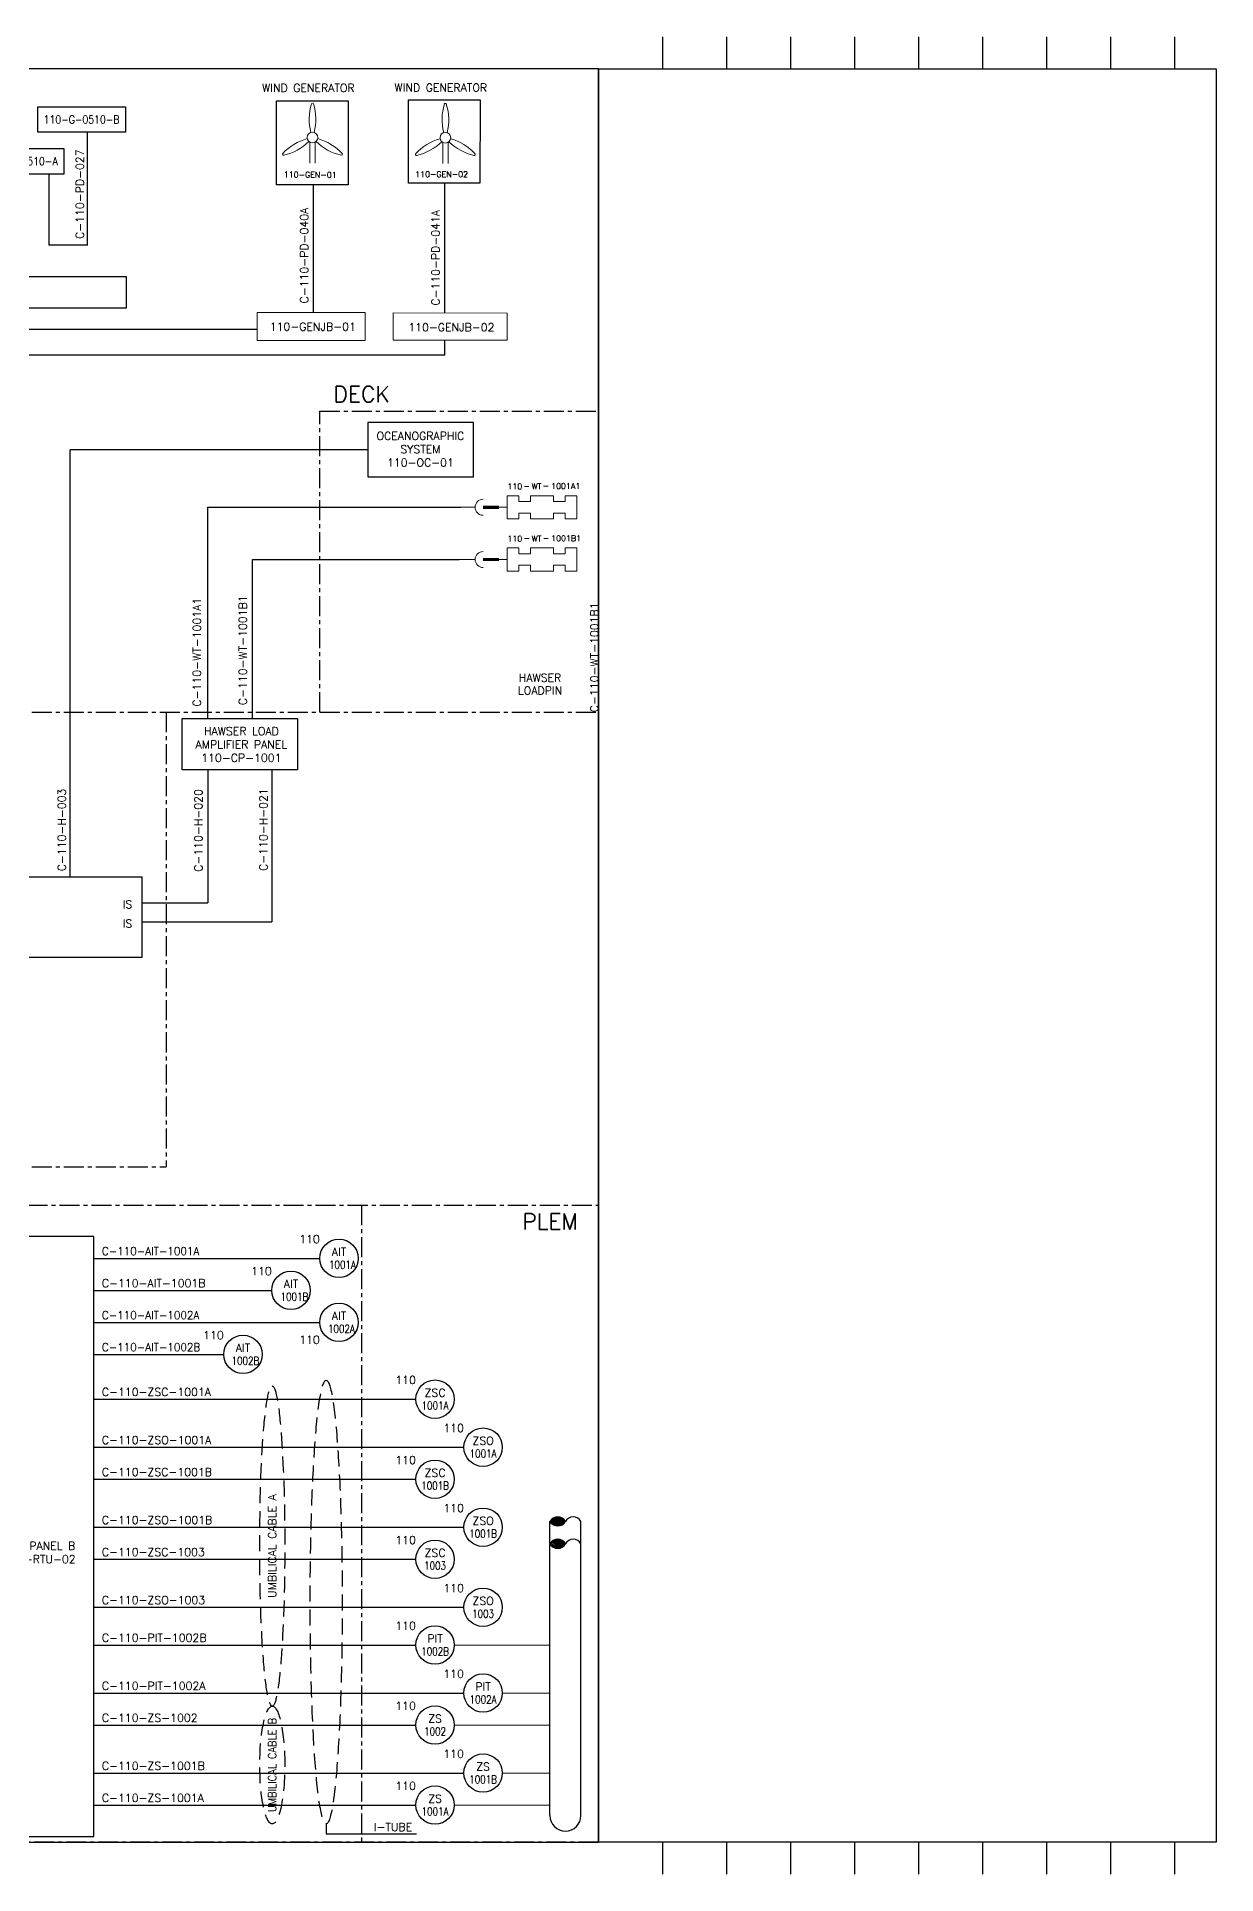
# Model space of a CAD drawing. Header units: millimetres. Extents: x -84 to 780, y -10 to 564.
# Drawn here: x 412 to 780, y -10 to 564 of the extents above; entities that cross this region are included whole.
import ezdxf
from ezdxf.enums import TextEntityAlignment as Align

# ---------------------------------------------------------------- set-up
doc = ezdxf.new("R2010")
doc.units = ezdxf.units.MM
doc.header["$LTSCALE"] = 10
doc.linetypes.add('CENTER', pattern=[2, 1.25, -0.25, 0.25, -0.25])
doc.linetypes.add('DASHED', pattern=[0.75, 0.5, -0.25])
for name, color, linetype in [('18', 4, 'Continuous'), ('18C', 4, 'CENTER'), ('25', 7, 'Continuous'), ('70', 1, 'Continuous'), ('Dim', 7, 'Continuous'), ('E18', 4, 'Continuous'), ('E35', 2, 'Continuous'), ('E70', 1, 'Continuous'), ('ET18', 2, 'Continuous'), ('Hatch', 4, 'Continuous'), ('T18', 2, 'Continuous'), ('T35', 2, 'Continuous')]:
    doc.layers.add(name, color=color, linetype=linetype)
doc.layers.add('35', color=2, linetype='Continuous', lineweight=9)
doc.layers.add('9', color=9, linetype='Continuous', lineweight=5)
doc.styles.add('iso18', font='Romans', dxfattribs={"height": 1.8})
doc.styles.add('iso18_1', font='romans.shx', dxfattribs={"height": 1.8})
doc.styles.add('iso25', font='Romans.shx', dxfattribs={"height": 5})
doc.styles.add('iso25_1', font='romans.shx', dxfattribs={"height": 2.5})
doc.styles.add('iso35', font='Romans.shx', dxfattribs={"height": 7})
doc.styles.add('KADER35', font='ISO.SHX', dxfattribs={"height": 3.5})
doc.linetypes.add('BW_HYDRAULIC', pattern='A,0.4,0.1,[110,bw_extra.shx,S=0.1,R=0,X=-0.12,Y=0.1],0.1,0.4', length=1)

# ---------------------------------------------------------------- blocks, each defined once
blk = doc.blocks.new('LOCAL MOUNTED INSTRUMENT')
at = {"color": 2}
blk.add_circle((0, 0), 6, dxfattribs=at)
at = {"color": 2, "style": 'iso18'}
blk.add_attdef('SC', text='', height=2.5, dxfattribs=at).set_placement((-6, 6), align=Align.MIDDLE_RIGHT)
for tag, p in [('X', (6, 6)), ('Y', (6, -6))]:
    blk.add_attdef(tag, text='', height=2.5, dxfattribs=at).set_placement(p, align=Align.MIDDLE_LEFT)
for tag, p in [('IF', (0, 2)), ('TN', (0, -2))]:
    blk.add_attdef(tag, text='', height=2.5, dxfattribs=at).set_placement(p, align=Align.MIDDLE)
blk = doc.blocks.new('030305')
at = {"layer": '35'}
for points in [[(0, 0), (5, 0)], [(12.5, 0), (15, 0)]]:
    blk.add_lwpolyline(points, dxfattribs=at)
at = {"layer": '35', "const_width": 1}
blk.add_lwpolyline([(7.5, 0), (12.5, 0)], dxfattribs=at)
at = {"layer": '35'}
blk.add_arc((7.5, 0), 2.5, 90, 270, dxfattribs=at)
blk = doc.blocks.new('HAWSER LOAD')
at = {"layer": '35', "flags": 128}
blk.add_lwpolyline([(0, 3.63), (0, -3.63), (3.63, -3.63), (3.63, -1.81), (7.26, -1.81), (7.26, -3.63), (14.51, -3.63), (14.51, -1.81), (18.14, -1.81), (18.14, -3.63), (21.77, -3.63), (21.77, 3.63), (18.14, 3.63), (18.14, 1.81), (14.51, 1.81), (14.51, 3.63), (7.26, 3.63), (7.26, 1.81), (3.63, 1.81), (3.63, 3.63), (0, 3.63)], dxfattribs=at)
at = {"layer": '35'}
blk.add_blockref('030305', (-15, 0), dxfattribs=at)
at = {"layer": '35', "style": 'iso18_1'}
for p in [(5.13, 5.77), (11.1, 5.84)]:
    blk.add_text('-', height=1.8, dxfattribs=at).set_placement(p)
for tag, p in [('SC', (0.08, 5.62)), ('IF', (7.66, 5.62)), ('TN', (13.74, 5.72))]:
    blk.add_attdef(tag, p, '', height=1.8, dxfattribs=at)
blk = doc.blocks.new('Matrix')
for p, q in [((303.5, 282), (303.5, 277)), ((313.5, 282), (313.5, 277)), ((323.5, 282), (323.5, 277)), ((333.5, 282), (333.5, 277)), ((343.5, 282), (343.5, 277)), ((353.5, 282), (353.5, 277)), ((363.5, 282), (363.5, 277)), ((373.5, 282), (373.5, 277)), ((383.5, 282), (383.5, 277)), ((293.5, 277), (293.5, 0)), ((303.5, 0), (303.5, -5)), ((313.5, 0), (313.5, -5)), ((323.5, 0), (323.5, -5)), ((333.5, 0), (333.5, -5)), ((343.5, 0), (343.5, -5)), ((353.5, 0), (353.5, -5)), ((363.5, 0), (363.5, -5)), ((373.5, 0), (373.5, -5)), ((383.5, 0), (383.5, -5))]:
    blk.add_line(p, q)
for points in [[(0, 0), (293.5, 0), (293.5, 277), (0, 277)], [(293.5, 277), (390, 277), (390, 0), (293.5, 0)]]:
    blk.add_lwpolyline(points, close=True)
at = {"style": 'KADER35'}
blk.add_attdef('VWS', text='', height=30, rotation=90, dxfattribs=at).set_placement((-26.91, 8.92), align=Align.MIDDLE_LEFT)

msp = doc.modelspace()

# ---------------------------------------------------------------- hatches: boundary and pattern name
at = {"layer": 'Hatch', "linetype": 'BW_HYDRAULIC'}
h = msp.add_hatch(dxfattribs=at)
h.set_pattern_fill('ANSI31', color=256, scale=0.1, angle=270, style=0)
h.set_pattern_definition([(315, (119.13147, 529.95837), (0.2245064, 0.2245064), [])])
h.paths.add_polyline_path([(576.73, 100.22, 0.586642), (571.89, 100.22, 0.586642)])
h = msp.add_hatch(dxfattribs=at)
h.set_pattern_fill('ANSI31', color=256, scale=0.1, angle=270, style=0)
h.set_pattern_definition([(315, (119.13147, 522.95837), (0.2245064, 0.2245064), [])])
h.paths.add_polyline_path([(576.73, 93.22, 0.586642), (571.89, 93.22, 0.586642)])

# ---------------------------------------------------------------- linework, layer by layer
at = {"layer": '18', "linetype": 'Continuous'}
for p, q in [((427.32, 534.25), (427.32, 498.75)), ((415.32, 521.1), (415.32, 498.85)), ((427.32, 498.85), (415.32, 498.85))]:
    msp.add_line(p, q, dxfattribs=at)
at = {"layer": '18'}
for p, q in [((539, 464.5), (539, 469.23)), ((444.5, 293.5), (465, 293.5)), ((444.5, 287.5), (485, 287.5)), ((429.43, 182.4), (500, 182.4)), ((429.43, 172.4), (485, 172.4)), ((429.43, 162.4), (500, 162.4)), ((429.43, 152.4), (470, 152.4)), ((429.43, 138.4), (530, 138.4)), ((429.43, 123.4), (545, 123.4)), ((429.43, 113.4), (530, 113.4)), ((429.43, 98.4), (545, 98.4)), ((429.43, 88.4), (530, 88.4)), ((429.43, 73.4), (545, 73.4)), ((429.43, 61.61), (530, 61.61)), ((429.43, 46.61), (545, 46.61)), ((429.43, 36.61), (530, 36.61)), ((429.43, 21.61), (545, 21.61)), ((429.43, 11.61), (530, 11.61)), ((502, 5.72), (502, 2.5)), ((530.16, 2.5), (502, 2.5))]:
    msp.add_line(p, q, dxfattribs=at)
at = {"layer": '18C', "color": 3, "ltscale": 0.5}
for p, q in [((0, 353), (587, 353)), ((452, 353), (452, 211)), ((0, 211), (452, 211)), ((388.7, 199.01), (587, 199.01)), ((513, 199.01), (513, 0)), ((587, 0), (0, 0))]:
    msp.add_line(p, q, dxfattribs=at)
msp.add_lwpolyline([(500, 353), (500, 447), (587, 447), (587, 0)], dxfattribs=at)
at = {"layer": '35'}
for p, q in [((542, 61.61), (571.89, 61.61)), ((557, 46.61), (571.89, 46.61)), ((542, 36.61), (571.89, 36.61)), ((557, 21.61), (571.89, 21.61)), ((542, 11.61), (571.89, 11.61))]:
    msp.add_line(p, q, dxfattribs=at)
for points in [[(480.4, 469.12), (514.13, 469.12), (514.13, 477.82), (480.4, 477.82)], [(522.91, 469.23), (522.91, 469.23), (558.54, 469.23), (558.54, 477.7), (522.91, 477.74)]]:
    msp.add_lwpolyline(points, close=True, dxfattribs=at)
at = {"layer": '70'}
for points in [[(411.92, 542.15), (439.27, 542.15), (439.27, 534.15), (411.92, 534.15)], [(486.52, 543.94), (508.87, 543.94), (508.87, 517.71), (486.52, 517.71)], [(527.69, 544.28), (550.04, 544.28), (550.03, 518.26), (527.67, 518.26)], [(392.74, 529.1), (420.09, 529.1), (420.09, 521.1), (392.74, 521.1)], [(515, 426.5), (548, 426.5), (548, 443.5), (515, 443.5)], [(457, 351), (493, 351), (493, 335), (457, 335)], [(176, 276.5), (444.5, 276.5), (444.5, 301.5), (176, 301.5)], [(395.43, 1.76), (429.43, 1.76), (429.43, 189.26), (395.43, 189.26)]]:
    msp.add_lwpolyline(points, close=True, dxfattribs=at)
at = {"layer": '70', "color": 4, "linetype": 'DASHED'}
for centre, major_axis, ratio in [((502, 75.01), (0, 69.29), 0.072165), ((485.15, 92.51), (0, 50.01), 0.078113), ((485.15, 24.11), (0, 18.39), 0.212431)]:
    msp.add_ellipse(centre, major_axis=major_axis, ratio=ratio, dxfattribs=at)
at = {"layer": '9'}
for p, q in [((496.88, 524.48), (496.88, 531.07)), ((498.53, 524.48), (498.53, 531.07)), ((538.4, 524.42), (538.4, 531.01)), ((540.04, 524.42), (540.04, 531.01))]:
    msp.add_line(p, q, dxfattribs=at)
for centre in [(497.7, 532.52), (539.22, 532.46)]:
    msp.add_circle(centre, 1.67, dxfattribs=at)
for centre, radius, start, end in [((512.81, 538.22), 16.15, 162.55058, 194.77309), ((497.7, 542.91), 0.333, 8.43779, 172.11492), ((482.83, 538.22), 15.93, 345.03518, 17.72273), ((554.32, 538.16), 16.15, 162.55058, 194.77309), ((539.22, 542.86), 0.333, 8.43779, 172.11492), ((524.34, 538.16), 15.93, 345.03518, 17.72273), ((500.21, 516.79), 15.93, 105.03518, 137.72273), ((485.21, 542.75), 16.15, 282.55058, 314.77309), ((510.2, 542.75), 16.15, 225.22691, 257.44942), ((495.2, 516.79), 15.93, 42.27727, 74.96482), ((541.72, 516.73), 15.93, 105.03518, 137.72273), ((526.72, 542.69), 16.15, 282.55058, 314.77309), ((551.71, 542.69), 16.15, 225.22691, 257.44942), ((536.71, 516.73), 15.93, 42.27727, 74.96482), ((488.7, 527.32), 0.333, 128.43779, 292.11492), ((506.71, 527.32), 0.333, 247.88508, 51.56221), ((530.21, 527.26), 0.333, 128.43779, 292.11492), ((548.22, 527.26), 0.333, 247.88508, 51.56221)]:
    msp.add_arc(centre, radius, start, end, dxfattribs=at)
at = {"layer": 'Dim', "color": 4}
for p, q in [((498, 477.82), (498, 517.71)), ((539, 477.74), (539, 518.26)), ((480.47, 472.5), (103, 472.5)), ((539, 464.5), (111, 464.5))]:
    msp.add_line(p, q, dxfattribs=at)
at = {"layer": 'E18'}
for p, q in [((515, 435), (422, 435)), ((422, 301.5), (422, 435)), ((465, 417), (544, 417)), ((465, 351), (465, 417)), ((479, 400.72), (543.57, 400.72)), ((479, 351), (479, 400.72)), ((465, 335), (465, 293.5)), ((485, 335), (485, 287.5))]:
    msp.add_line(p, q, dxfattribs=at)
at = {"layer": 'E35'}
for p, q in [((571.89, 93.22), (571.89, 100.22)), ((581.57, 93.22), (581.57, 100.22)), ((571.89, 8.31), (571.89, 93.22)), ((581.57, 8.31), (581.57, 93.22))]:
    msp.add_line(p, q, dxfattribs=at)
for centre, radius, start, end in [((574.31, 98.87), 2.77, 29.20467, 150.79533), ((574.31, 101.57), 2.77, 209.20467, 330.79533), ((579.15, 98.87), 2.77, 29.20467, 150.79533), ((574.31, 91.87), 2.77, 29.20467, 150.79533), ((574.31, 94.57), 2.77, 209.20467, 330.79533), ((579.15, 91.87), 2.77, 29.20467, 150.79533), ((576.73, 8.31), 4.84, 180, 0)]:
    msp.add_arc(centre, radius, start, end, dxfattribs=at)
at = {"layer": 'E70', "linetype": 'Continuous'}
msp.add_lwpolyline([(282.13, 489.14), (439.51, 489.14), (439.51, 479.2), (282.13, 479.2)], close=True, dxfattribs=at)

# ---------------------------------------------------------------- block references
for p, values in [((558.51, 417.01), {'SC': '110', 'IF': 'WT', 'TN': '1001A1'}), ((558.52, 400.7), {'SC': '110', 'IF': 'WT', 'TN': '1001B1'})]:
    msp.add_blockref('HAWSER LOAD', p).add_auto_attribs(values)
at = {"layer": 'Defpoints', "xscale": 2, "yscale": 2, "zscale": 2}
msp.add_blockref('Matrix', (0, 0), dxfattribs=at)
at = {"layer": 'T18'}
ref = msp.add_blockref('LOCAL MOUNTED INSTRUMENT', (506, 182.4), dxfattribs=at)
ref.add_attrib('IF', 'AIT', dxfattribs={"layer": '0', "color": 2, "height": 2.5, "style": 'iso18'}).set_placement((506, 184.4), align=Align.MIDDLE)
ref.add_attrib('TN', '1001A     ', dxfattribs={"layer": '0', "color": 2, "height": 2.5, "style": 'iso18', "width": 0.8}).set_placement((510.5, 180.4), align=Align.MIDDLE)
ref.add_attrib('SC', '110', dxfattribs={"layer": '0', "color": 2, "height": 2.5, "style": 'iso18'}).set_placement((500, 188.4), align=Align.MIDDLE_RIGHT)
ref = msp.add_blockref('LOCAL MOUNTED INSTRUMENT', (491, 172.4), dxfattribs=at)
ref.add_attrib('IF', 'AIT', dxfattribs={"layer": '0', "color": 2, "height": 2.5, "style": 'iso18'}).set_placement((491, 174.4), align=Align.MIDDLE)
ref.add_attrib('TN', '1001B     ', dxfattribs={"layer": '0', "color": 2, "height": 2.5, "style": 'iso18', "width": 0.8}).set_placement((495.5, 170.4), align=Align.MIDDLE)
ref.add_attrib('SC', '110', dxfattribs={"layer": '0', "color": 2, "height": 2.5, "style": 'iso18'}).set_placement((485, 178.4), align=Align.MIDDLE_RIGHT)
ref = msp.add_blockref('LOCAL MOUNTED INSTRUMENT', (506, 162.4), dxfattribs=at)
ref.add_attrib('IF', 'AIT', dxfattribs={"layer": '0', "color": 2, "height": 2.5, "style": 'iso18'}).set_placement((506, 164.4), align=Align.MIDDLE)
ref.add_attrib('TN', '1002A    ', dxfattribs={"layer": '0', "color": 2, "height": 2.5, "style": 'iso18', "width": 0.8}).set_placement((509.5, 160.4), align=Align.MIDDLE)
ref.add_attrib('SC', '110', dxfattribs={"layer": '0', "color": 2, "height": 2.5, "style": 'iso18'}).set_placement((500, 156.96), align=Align.MIDDLE_RIGHT)
ref = msp.add_blockref('LOCAL MOUNTED INSTRUMENT', (476, 152.4), dxfattribs=at)
ref.add_attrib('IF', 'AIT', dxfattribs={"layer": '0', "color": 2, "height": 2.5, "style": 'iso18'}).set_placement((476, 154.4), align=Align.MIDDLE)
ref.add_attrib('TN', '1002B    ', dxfattribs={"layer": '0', "color": 2, "height": 2.5, "style": 'iso18', "width": 0.8}).set_placement((479.5, 150.4), align=Align.MIDDLE)
ref.add_attrib('SC', '110', dxfattribs={"layer": '0', "color": 2, "height": 2.5, "style": 'iso18'}).set_placement((470, 158.4), align=Align.MIDDLE_RIGHT)
ref = msp.add_blockref('LOCAL MOUNTED INSTRUMENT', (536, 138.4), dxfattribs=at)
ref.add_attrib('IF', 'ZSC', dxfattribs={"layer": '0', "color": 2, "height": 2.5, "style": 'iso18'}).set_placement((536, 140.4), align=Align.MIDDLE)
ref.add_attrib('TN', '1001A', dxfattribs={"layer": '0', "color": 2, "height": 2.5, "style": 'iso18', "width": 0.8}).set_placement((536, 136.4), align=Align.MIDDLE)
ref.add_attrib('SC', '110', dxfattribs={"layer": '0', "color": 2, "height": 2.5, "style": 'iso18'}).set_placement((530, 144.4), align=Align.MIDDLE_RIGHT)
ref = msp.add_blockref('LOCAL MOUNTED INSTRUMENT', (551, 123.4), dxfattribs=at)
ref.add_attrib('IF', 'ZSO', dxfattribs={"layer": '0', "color": 2, "height": 2.5, "style": 'iso18'}).set_placement((551, 125.4), align=Align.MIDDLE)
ref.add_attrib('TN', '1001A', dxfattribs={"layer": '0', "color": 2, "height": 2.5, "style": 'iso18', "width": 0.8}).set_placement((551, 121.4), align=Align.MIDDLE)
ref.add_attrib('SC', '110', dxfattribs={"layer": '0', "color": 2, "height": 2.5, "style": 'iso18'}).set_placement((545, 129.4), align=Align.MIDDLE_RIGHT)
ref = msp.add_blockref('LOCAL MOUNTED INSTRUMENT', (536, 113.4), dxfattribs=at)
ref.add_attrib('IF', 'ZSC', dxfattribs={"layer": '0', "color": 2, "height": 2.5, "style": 'iso18'}).set_placement((536, 115.4), align=Align.MIDDLE)
ref.add_attrib('TN', '1001B', dxfattribs={"layer": '0', "color": 2, "height": 2.5, "style": 'iso18', "width": 0.8}).set_placement((536, 111.4), align=Align.MIDDLE)
ref.add_attrib('SC', '110', dxfattribs={"layer": '0', "color": 2, "height": 2.5, "style": 'iso18'}).set_placement((530, 119.4), align=Align.MIDDLE_RIGHT)
ref = msp.add_blockref('LOCAL MOUNTED INSTRUMENT', (551, 98.4), dxfattribs=at)
ref.add_attrib('IF', 'ZSO', dxfattribs={"layer": '0', "color": 2, "height": 2.5, "style": 'iso18'}).set_placement((551, 100.4), align=Align.MIDDLE)
ref.add_attrib('TN', '1001B', dxfattribs={"layer": '0', "color": 2, "height": 2.5, "style": 'iso18', "width": 0.8}).set_placement((551, 96.4), align=Align.MIDDLE)
ref.add_attrib('SC', '110', dxfattribs={"layer": '0', "color": 2, "height": 2.5, "style": 'iso18'}).set_placement((545, 104.4), align=Align.MIDDLE_RIGHT)
ref = msp.add_blockref('LOCAL MOUNTED INSTRUMENT', (536, 88.4), dxfattribs=at)
ref.add_attrib('IF', 'ZSC', dxfattribs={"layer": '0', "color": 2, "height": 2.5, "style": 'iso18'}).set_placement((536, 90.4), align=Align.MIDDLE)
ref.add_attrib('TN', '1003', dxfattribs={"layer": '0', "color": 2, "height": 2.5, "style": 'iso18', "width": 0.8}).set_placement((536, 86.4), align=Align.MIDDLE)
ref.add_attrib('SC', '110', dxfattribs={"layer": '0', "color": 2, "height": 2.5, "style": 'iso18'}).set_placement((530, 94.4), align=Align.MIDDLE_RIGHT)
ref = msp.add_blockref('LOCAL MOUNTED INSTRUMENT', (551, 73.4), dxfattribs=at)
ref.add_attrib('IF', 'ZSO', dxfattribs={"layer": '0', "color": 2, "height": 2.5, "style": 'iso18'}).set_placement((551, 75.4), align=Align.MIDDLE)
ref.add_attrib('TN', '1003', dxfattribs={"layer": '0', "color": 2, "height": 2.5, "style": 'iso18', "width": 0.8}).set_placement((551, 71.4), align=Align.MIDDLE)
ref.add_attrib('SC', '110', dxfattribs={"layer": '0', "color": 2, "height": 2.5, "style": 'iso18'}).set_placement((545, 79.4), align=Align.MIDDLE_RIGHT)
ref = msp.add_blockref('LOCAL MOUNTED INSTRUMENT', (536, 61.61), dxfattribs=at)
ref.add_attrib('IF', 'PIT', dxfattribs={"layer": '0', "color": 2, "height": 2.5, "style": 'iso18'}).set_placement((536, 63.61), align=Align.MIDDLE)
ref.add_attrib('TN', '1002B', dxfattribs={"layer": '0', "color": 2, "height": 2.5, "style": 'iso18', "width": 0.8}).set_placement((536, 59.61), align=Align.MIDDLE)
ref.add_attrib('SC', '110', dxfattribs={"layer": '0', "color": 2, "height": 2.5, "style": 'iso18'}).set_placement((530, 67.61), align=Align.MIDDLE_RIGHT)
ref = msp.add_blockref('LOCAL MOUNTED INSTRUMENT', (551, 46.61), dxfattribs=at)
ref.add_attrib('IF', 'PIT', dxfattribs={"layer": '0', "color": 2, "height": 2.5, "style": 'iso18'}).set_placement((551, 48.61), align=Align.MIDDLE)
ref.add_attrib('TN', '1002A', dxfattribs={"layer": '0', "color": 2, "height": 2.5, "style": 'iso18', "width": 0.8}).set_placement((551, 44.61), align=Align.MIDDLE)
ref.add_attrib('SC', '110', dxfattribs={"layer": '0', "color": 2, "height": 2.5, "style": 'iso18'}).set_placement((545, 52.61), align=Align.MIDDLE_RIGHT)
ref = msp.add_blockref('LOCAL MOUNTED INSTRUMENT', (536, 36.61), dxfattribs=at)
ref.add_attrib('IF', 'ZS', dxfattribs={"layer": '0', "color": 2, "height": 2.5, "style": 'iso18'}).set_placement((536, 38.61), align=Align.MIDDLE)
ref.add_attrib('TN', '1002', dxfattribs={"layer": '0', "color": 2, "height": 2.5, "style": 'iso18', "width": 0.8}).set_placement((536, 34.61), align=Align.MIDDLE)
ref.add_attrib('SC', '110', dxfattribs={"layer": '0', "color": 2, "height": 2.5, "style": 'iso18'}).set_placement((530, 42.61), align=Align.MIDDLE_RIGHT)
ref = msp.add_blockref('LOCAL MOUNTED INSTRUMENT', (551, 21.61), dxfattribs=at)
ref.add_attrib('IF', 'ZS', dxfattribs={"layer": '0', "color": 2, "height": 2.5, "style": 'iso18'}).set_placement((551, 23.61), align=Align.MIDDLE)
ref.add_attrib('TN', '1001B', dxfattribs={"layer": '0', "color": 2, "height": 2.5, "style": 'iso18', "width": 0.8}).set_placement((551, 19.61), align=Align.MIDDLE)
ref.add_attrib('SC', '110', dxfattribs={"layer": '0', "color": 2, "height": 2.5, "style": 'iso18'}).set_placement((545, 27.61), align=Align.MIDDLE_RIGHT)
ref = msp.add_blockref('LOCAL MOUNTED INSTRUMENT', (536, 11.61), dxfattribs=at)
ref.add_attrib('IF', 'ZS', dxfattribs={"layer": '0', "color": 2, "height": 2.5, "style": 'iso18'}).set_placement((536, 13.61), align=Align.MIDDLE)
ref.add_attrib('TN', '1001A', dxfattribs={"layer": '0', "color": 2, "height": 2.5, "style": 'iso18', "width": 0.8}).set_placement((536, 9.61), align=Align.MIDDLE)
ref.add_attrib('SC', '110', dxfattribs={"layer": '0', "color": 2, "height": 2.5, "style": 'iso18'}).set_placement((530, 17.61), align=Align.MIDDLE_RIGHT)

# ---------------------------------------------------------------- texts
at = {"layer": '25', "color": 6, "linetype": 'Continuous', "style": 'iso25'}
for s, p in [('DECK', (513.08, 449.86)), ('PLEM', (571.94, 191.37))]:
    msp.add_text(s, height=5, dxfattribs=at).set_placement(p, align=Align.CENTER)
at = {"layer": '35', "style": 'iso18_1'}
msp.add_text('110-GEN-01', height=1.8, rotation=359.39725, dxfattribs=at).set_placement((488.74, 520.09))
msp.add_text('110-GEN-02', height=1.8, dxfattribs=at).set_placement((529.79, 520.15))
at = {"layer": 'E35', "style": 'iso35', "width": 0.85}
for s, p in [('110-G-0510-B', (425.59, 538.15)), ('110-G-0510-A', (406.41, 525.1))]:
    msp.add_text(s, height=2.5, dxfattribs=at).set_placement(p, align=Align.MIDDLE_CENTER)
at = {"layer": 'E35', "style": 'iso35'}
for s, p in [('C-110-PD-027', (425.05, 500.83)), ('C-110-PD-040A', (495.13, 480.7)), ('C-110-PD-041A', (536.16, 479.99)), ('C-110-WT-1001A1', (461.62, 354.75)), ('C-110-WT-1001B1', (475.92, 355.2)), ('C-110-WT-1001B1', (585.75, 353)), ('C-110-H-003', (419.41, 303.3)), ('C-110-H-020', (462.07, 303.15)), ('C-110-H-021', (482.38, 303.41))]:
    msp.add_text(s, height=2.5, rotation=90, dxfattribs=at).set_placement(p, align=Align.MIDDLE_LEFT)
for s, p in [('HAWSER', (568.8, 362.52)), ('LOADPIN', (568.8, 358.52))]:
    msp.add_text(s, height=2.5, dxfattribs=at).set_placement(p, align=Align.CENTER)
at = {"layer": 'E35', "char_height": 2.5, "attachment_point": 5, "style": 'iso35'}
for s, insert, width in [('110-GENJB-01', (497.8, 473.43), 33), ('110-GENJB-02', (541.09, 473.23), 33), ('OCEANOGRAPHIC SYSTEM\\P110-OC-01', (531.43, 435.15), 34), ('HAWSER LOAD AMPLIFIER PANEL\\P110-CP-1001', (475.5, 342.91), 36.1102), ('RTU PANEL B\\P110-RTU-02', (412.43, 90.51), 40.9541)]:
    msp.add_mtext(s, dxfattribs=dict(at, insert=insert, width=width))
at = {"layer": 'ET18', "style": 'iso25', "width": 0.95}
for s, p in [('C-110-AIT-1001A', (431.93, 183.4)), ('C-110-AIT-1002A', (431.93, 163.4)), ('C-110-AIT-1002B', (431.93, 153.4))]:
    msp.add_text(s, height=2.5, dxfattribs=at).set_placement(p)
at = {"layer": 'ET18', "style": 'iso25'}
for s, p in [('C-110-AIT-1001B', (431.93, 173.4)), ('C-110-ZSC-1001A', (431.93, 139.4)), ('C-110-ZSO-1001A', (431.93, 124.4)), ('C-110-ZSC-1001B', (431.93, 114.4)), ('C-110-ZSO-1001B', (431.93, 99.4)), ('C-110-ZSC-1003', (431.93, 89.4)), ('C-110-ZSO-1003', (431.93, 74.4)), ('C-110-PIT-1002B', (431.93, 62.61)), ('C-110-PIT-1002A', (431.93, 47.61)), ('C-110-ZS-1002', (431.93, 37.61)), ('C-110-ZS-1001B', (431.93, 22.61)), ('C-110-ZS-1001A', (431.93, 12.61)), ('I-TUBE', (516.85, 3.5))]:
    msp.add_text(s, height=2.5, dxfattribs=at).set_placement(p)
msp.add_text('UMBILICAL CABLE A', height=2.5, rotation=90, dxfattribs=at).set_placement((485.15, 92.51), align=Align.MIDDLE_CENTER)
at = {"layer": 'ET18', "style": 'iso25', "width": 0.9}
msp.add_text('UMBILICAL CABLE B', height=2.5, rotation=90, dxfattribs=at).set_placement((485.15, 24.11), align=Align.MIDDLE_CENTER)
at = {"layer": 'ET18', "char_height": 2.5, "width": 47.3892, "attachment_point": 7, "style": 'iso25'}
for insert in [(474.32, 546.77), (515.69, 546.85)]:
    msp.add_mtext('\\pi7.62317;WIND GENERATOR', dxfattribs=dict(at, insert=insert))
at = {"layer": 'T35', "style": 'iso25_1'}
for p in [(438.45, 291.72), (438.45, 285.72)]:
    msp.add_text('IS', height=2.5, dxfattribs=at).set_placement(p)

doc.saveas('drawing.dxf')
